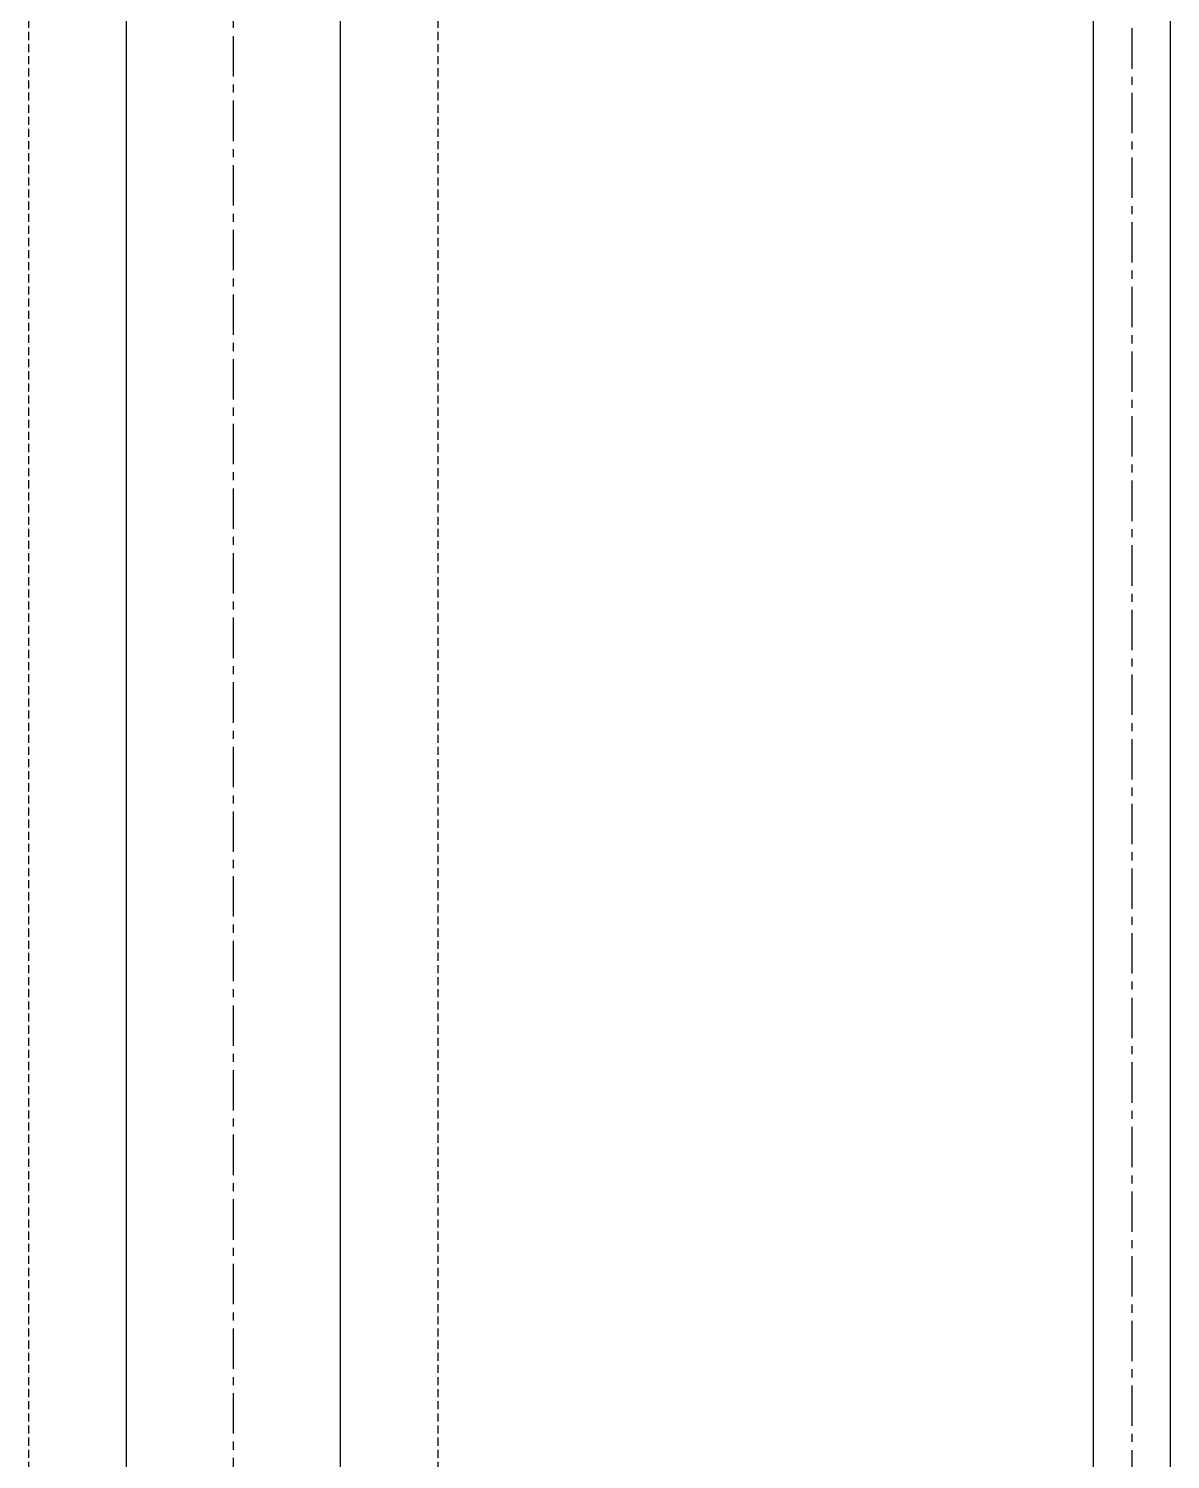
# Model space of a CAD drawing. Header units: inches. Extents: x -883 to 808, y -248 to 1051.
# Drawn here: x 320.55 to 355.88, y -91.39 to -47.11 of the extents above; entities that cross this region are included whole.
import ezdxf

# ---------------------------------------------------------------- set-up
doc = ezdxf.new("R2010")
doc.units = ezdxf.units.IN
doc.header["$MEASUREMENT"] = 0
doc.linetypes.add('CENTER', pattern=[2, 1.25, -0.25, 0.25, -0.25])
doc.linetypes.add('HIDDEN', pattern=[0.375, 0.25, -0.125])
doc.layers.add('P-HSS', color=6, linetype='CONTINUOUS')
doc.layers.add('P-LIC', color=5, linetype='CONTINUOUS')

msp = doc.modelspace()

# ---------------------------------------------------------------- linework, layer by layer
at = {"layer": 'P-HSS', "color": 8, "linetype": 'HIDDEN'}
for p, q in [((320.54642, 122.66069), (320.54642, -95.02131)), ((333.21142, 122.66069), (333.21142, -97.12418))]:
    msp.add_line(p, q, dxfattribs=at)
at = {"layer": 'P-HSS'}
for p, q in [((323.56642, 122.66069), (323.56642, -92.65093)), ((330.19142, 122.66069), (330.19142, -92.65093))]:
    msp.add_line(p, q, dxfattribs=at)
at = {"layer": 'P-HSS', "color": 7, "linetype": 'CENTER'}
msp.add_line((326.87892, 122.66069), (326.87892, -92.55593), dxfattribs=at)
at = {"layer": 'P-LIC', "color": 7, "linetype": 'CENTER'}
msp.add_line((354.68855, -132.34993), (354.68855, 90.58011), dxfattribs=at)
at = {"layer": 'P-LIC'}
for p, q in [((353.50105, -130.78743), (353.50105, 89.00431)), ((355.87605, -130.78743), (355.87605, 89.03091))]:
    msp.add_line(p, q, dxfattribs=at)

doc.saveas('drawing.dxf')
